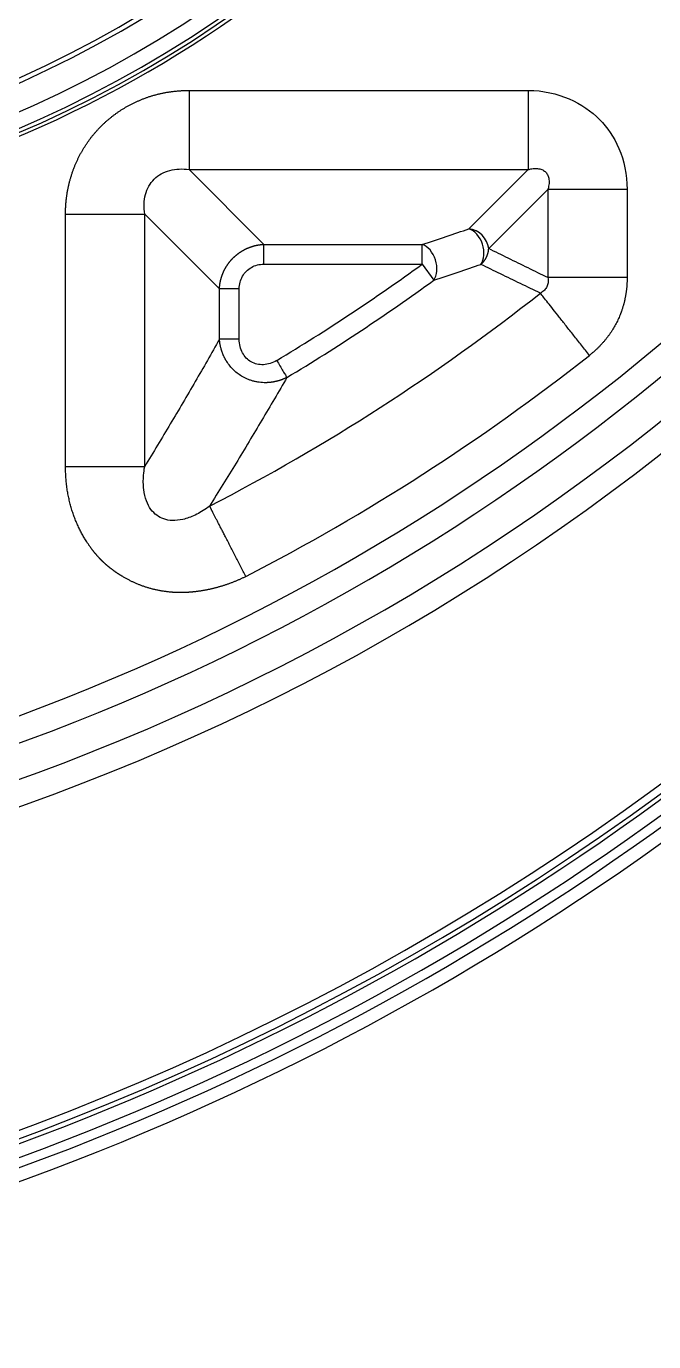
# Model space of a CAD drawing. Header units: millimetres. Extents: x -1286 to 291, y 5350 to 5880.
# Drawn here: x -189.5 to -165.4, y 5578.5 to 5629 of the extents above; entities that cross this region are included whole.
import ezdxf

# ---------------------------------------------------------------- set-up
doc = ezdxf.new("R2010")
doc.units = ezdxf.units.MM
doc.layers.add('粗实线层', color=7, linetype='Continuous', lineweight=35)

msp = doc.modelspace()

# ---------------------------------------------------------------- linework, layer by layer
at = {"layer": '粗实线层', "lineweight": 25}
for p, q in [((-183.202, 5626.563), (-170.179, 5626.563)), ((-170.179, 5626.563), (-170.179, 5623.522)), ((-180.329, 5620.649), (-183.202, 5623.522)), ((-183.202, 5623.522), (-170.179, 5623.522)), ((-172.456, 5621.246), (-170.179, 5623.522)), ((-171.696, 5620.485), (-169.419, 5622.762)), ((-166.378, 5622.762), (-169.419, 5622.762)), ((-169.419, 5622.762), (-169.419, 5619.371)), ((-166.378, 5622.762), (-166.378, 5619.371)), ((-187.953, 5612.116), (-187.953, 5621.812)), ((-182.039, 5618.939), (-184.912, 5621.812)), ((-184.912, 5612.116), (-184.912, 5621.812)), ((-180.329, 5620.649), (-174.252, 5620.649)), ((-174.252, 5619.889), (-174.252, 5620.649)), ((-180.329, 5619.889), (-174.252, 5619.889)), ((-174.252, 5619.889), (-173.804, 5619.275)), ((-182.039, 5617.004), (-182.039, 5618.939)), ((-181.279, 5617.004), (-181.279, 5618.939)), ((-181.279, 5617.004), (-182.039, 5617.004))]:
    msp.add_line(p, q, dxfattribs=at)
for centre, radius, start, end in [((-218.672, 5680.9), 83.513, 272.75328, 357.24672), ((-218.672, 5680.9), 84.503, 272.75328, 357.24672), ((-207.617, 5666.83), 45.53, 270, 0), ((-207.617, 5666.83), 43.61, 270, 0), ((-207.617, 5666.83), 44.801, 270, 0), ((-207.617, 5666.83), 43.788, 270, 0), ((-207.617, 5666.83), 45.381, 270, 0), ((-224.702, 5680.9), 102.402, 208.57791, 345.69153), ((-224.702, 5680.9), 101.899, 208.57791, 345.69153), ((-224.702, 5680.9), 101.532, 208.69087, 345.63866), ((-224.702, 5680.9), 101.03, 208.69087, 345.63866), ((-207.617, 5666.83), 45.675, 291.7141, 344.2755), ((-224.702, 5680.9), 100.859, 274.28586, 326.76736), ((-224.702, 5680.9), 100.558, 274.29872, 326.65489), ((-218.672, 5680.9), 85.826, 271.131, 319.90658), ((-218.672, 5680.9), 86.816, 271.131, 320.4543), ((-218.672, 5680.9), 75.468, 300.96749, 306.05745), ((-218.672, 5680.9), 76.229, 300.96748, 306.05745), ((-218.672, 5680.9), 79.102, 297.27917, 308.24272), ((-218.672, 5680.9), 82.142, 297.27919, 308.24272)]:
    msp.add_arc(centre, radius, start, end, dxfattribs=at)
for centre, major_axis, ratio, start_param, end_param in [((-172.456, 5620.485), (-0.258, 0.762), 0.681601, 3.602692, 5.822086), ((-172.456, 5620.485), (-0.569, 0.569), 0.89907, 3.980088, 5.44469), ((-174.252, 5619.889), (0.249, -0.765), 0.668486, 0.453099, 2.688494)]:
    msp.add_ellipse(centre, major_axis=major_axis, ratio=ratio, start_param=start_param, end_param=end_param, dxfattribs=at)
for points, degree, knots in [([(-187.953, 5621.812), (-187.953, 5622.309), (-187.858, 5622.786), (-187.766, 5623.251), (-187.587, 5623.686), (-187.41, 5624.111), (-187.155, 5624.494), (-186.903, 5624.871), (-186.26, 5625.514), (-185.881, 5625.767), (-185.5, 5626.021), (-185.073, 5626.198), (-184.641, 5626.377), (-184.174, 5626.469), (-183.698, 5626.563), (-183.202, 5626.563)], 2, [0, 0, 0, 0.125, 0.125, 0.25, 0.25, 0.375, 0.375, 0.5, 0.625, 0.625, 0.75, 0.75, 0.875, 0.875, 1, 1, 1]), ([(-183.202, 5626.563), (-183.202, 5626.397), (-183.202, 5626.231), (-183.202, 5625.903), (-183.202, 5625.741), (-183.202, 5625.425), (-183.202, 5625.27), (-183.202, 5624.973), (-183.202, 5624.831), (-183.202, 5624.56), (-183.202, 5624.433), (-183.202, 5624.195), (-183.202, 5624.086), (-183.202, 5623.887), (-183.202, 5623.798), (-183.202, 5623.643), (-183.202, 5623.576), (-183.202, 5623.522)], 3, [0, 0, 0, 0, 0.125, 0.125, 0.25, 0.25, 0.375, 0.375, 0.5, 0.5, 0.625, 0.625, 0.75, 0.75, 0.875, 0.875, 1, 1, 1, 1]), ([(-170.179, 5626.563), (-169.018, 5626.563), (-168.052, 5626.069), (-167.136, 5625.134), (-166.896, 5624.799), (-166.494, 5623.862), (-166.378, 5623.336), (-166.378, 5622.762)], 3, [0, 0, 0, 0, 0.5, 0.5, 0.75, 0.75, 1, 1, 1, 1]), ([(-184.912, 5621.812), (-184.931, 5621.942), (-184.939, 5622.071), (-184.929, 5622.322), (-184.911, 5622.443), (-184.85, 5622.675), (-184.807, 5622.784), (-184.695, 5622.985), (-184.626, 5623.076), (-184.466, 5623.236), (-184.374, 5623.305), (-184.174, 5623.417), (-184.064, 5623.461), (-183.833, 5623.522), (-183.711, 5623.539), (-183.461, 5623.549), (-183.332, 5623.541), (-183.202, 5623.522)], 3, [0, 0, 0, 0, 0.125, 0.125, 0.25, 0.25, 0.375, 0.375, 0.5, 0.5, 0.625, 0.625, 0.75, 0.75, 0.875, 0.875, 1, 1, 1, 1]), ([(-170.179, 5623.522), (-170.133, 5623.535), (-170.009, 5623.563), (-169.827, 5623.571), (-169.653, 5623.531), (-169.524, 5623.451), (-169.434, 5623.337), (-169.38, 5623.185), (-169.37, 5622.991), (-169.397, 5622.842), (-169.419, 5622.762)], 3, [0, 0, 0, 0, 0.0844, 0.230054, 0.361268, 0.481722, 0.597554, 0.718699, 0.854616, 1, 1, 1, 1]), ([(-182.039, 5618.939), (-182.039, 5618.946), (-182.038, 5618.959), (-182.037, 5618.979), (-182.035, 5618.999), (-182.034, 5619.02), (-182.032, 5619.04), (-182.03, 5619.06), (-182.027, 5619.08), (-182.025, 5619.1), (-182.022, 5619.12), (-182.019, 5619.14), (-182.016, 5619.16), (-182.012, 5619.179), (-182.008, 5619.199), (-182.004, 5619.219), (-182, 5619.239), (-181.996, 5619.258), (-181.991, 5619.278), (-181.986, 5619.298), (-181.981, 5619.317), (-181.976, 5619.337), (-181.971, 5619.356), (-181.965, 5619.375), (-181.959, 5619.394), (-181.953, 5619.414), (-181.947, 5619.433), (-181.94, 5619.452), (-181.933, 5619.471), (-181.926, 5619.489), (-181.919, 5619.508), (-181.912, 5619.527), (-181.904, 5619.546), (-181.896, 5619.564), (-181.888, 5619.582), (-181.88, 5619.601), (-181.872, 5619.619), (-181.863, 5619.637), (-181.854, 5619.655), (-181.845, 5619.673), (-181.836, 5619.691), (-181.827, 5619.709), (-181.817, 5619.726), (-181.807, 5619.744), (-181.797, 5619.761), (-181.787, 5619.779), (-181.776, 5619.796), (-181.766, 5619.813), (-181.755, 5619.83), (-181.744, 5619.847), (-181.733, 5619.863), (-181.722, 5619.88), (-181.71, 5619.896), (-181.698, 5619.913), (-181.686, 5619.929), (-181.674, 5619.945), (-181.662, 5619.961), (-181.65, 5619.976), (-181.637, 5619.992), (-181.624, 5620.008), (-181.611, 5620.023), (-181.598, 5620.038), (-181.585, 5620.053), (-181.571, 5620.068), (-181.558, 5620.083), (-181.544, 5620.097), (-181.53, 5620.112), (-181.516, 5620.126), (-181.502, 5620.14), (-181.487, 5620.154), (-181.473, 5620.168), (-181.458, 5620.181), (-181.443, 5620.195), (-181.428, 5620.208), (-181.413, 5620.221), (-181.398, 5620.234), (-181.382, 5620.247), (-181.366, 5620.26), (-181.351, 5620.272), (-181.335, 5620.284), (-181.319, 5620.296), (-181.303, 5620.308), (-181.286, 5620.32), (-181.27, 5620.332), (-181.253, 5620.343), (-181.237, 5620.354), (-181.22, 5620.365), (-181.203, 5620.376), (-181.186, 5620.387), (-181.169, 5620.397), (-181.151, 5620.407), (-181.134, 5620.417), (-181.116, 5620.427), (-181.099, 5620.437), (-181.081, 5620.446), (-181.063, 5620.455), (-181.045, 5620.464), (-181.027, 5620.473), (-181.009, 5620.482), (-180.991, 5620.49), (-180.972, 5620.499), (-180.954, 5620.507), (-180.936, 5620.514), (-180.917, 5620.522), (-180.898, 5620.529), (-180.879, 5620.537), (-180.861, 5620.544), (-180.842, 5620.55), (-180.823, 5620.557), (-180.804, 5620.563), (-180.784, 5620.569), (-180.765, 5620.575), (-180.746, 5620.581), (-180.726, 5620.586), (-180.707, 5620.592), (-180.687, 5620.597), (-180.668, 5620.602), (-180.648, 5620.606), (-180.629, 5620.61), (-180.609, 5620.615), (-180.589, 5620.619), (-180.569, 5620.622), (-180.549, 5620.626), (-180.53, 5620.629), (-180.51, 5620.632), (-180.49, 5620.635), (-180.47, 5620.638), (-180.45, 5620.64), (-180.429, 5620.642), (-180.409, 5620.644), (-180.389, 5620.646), (-180.369, 5620.647), (-180.349, 5620.648), (-180.335, 5620.649), (-180.329, 5620.649)], 3, [0, 0, 0, 0, 0.007653, 0.015303, 0.022949, 0.030592, 0.038232, 0.045867, 0.0535, 0.061129, 0.068756, 0.076379, 0.083998, 0.091615, 0.099229, 0.10684, 0.114448, 0.122053, 0.129655, 0.137255, 0.144852, 0.152446, 0.160038, 0.167627, 0.175214, 0.182799, 0.190381, 0.197961, 0.205538, 0.213114, 0.220687, 0.228258, 0.235827, 0.243395, 0.25096, 0.258524, 0.266086, 0.273646, 0.281204, 0.288761, 0.296316, 0.30387, 0.311422, 0.318973, 0.326523, 0.334071, 0.341619, 0.349165, 0.35671, 0.364253, 0.371796, 0.379338, 0.386879, 0.394419, 0.401959, 0.409498, 0.417036, 0.424573, 0.43211, 0.439647, 0.447183, 0.454719, 0.462254, 0.469789, 0.477324, 0.484859, 0.492394, 0.499929, 0.507464, 0.514999, 0.522534, 0.530069, 0.537604, 0.54514, 0.552676, 0.560213, 0.56775, 0.575288, 0.582826, 0.590365, 0.597904, 0.605445, 0.612986, 0.620528, 0.628071, 0.635615, 0.64316, 0.650706, 0.658254, 0.665802, 0.673352, 0.680903, 0.688456, 0.69601, 0.703565, 0.711122, 0.718681, 0.726242, 0.733804, 0.741368, 0.748933, 0.756501, 0.76407, 0.771642, 0.779216, 0.786792, 0.79437, 0.80195, 0.809532, 0.817117, 0.824704, 0.832294, 0.839886, 0.847481, 0.855078, 0.862678, 0.870281, 0.877887, 0.885495, 0.893106, 0.900721, 0.908338, 0.915958, 0.923582, 0.931208, 0.938838, 0.946471, 0.954108, 0.961748, 0.969391, 0.977038, 0.984688, 0.992342, 1, 1, 1, 1]), ([(-171.994, 5619.882), (-171.991, 5619.885), (-171.984, 5619.89), (-171.974, 5619.899), (-171.965, 5619.908), (-171.955, 5619.917), (-171.946, 5619.926), (-171.936, 5619.936), (-171.927, 5619.945), (-171.918, 5619.955), (-171.91, 5619.964), (-171.901, 5619.974), (-171.893, 5619.984), (-171.884, 5619.994), (-171.876, 5620.004), (-171.868, 5620.015), (-171.861, 5620.025), (-171.853, 5620.036), (-171.845, 5620.046), (-171.838, 5620.057), (-171.831, 5620.068), (-171.824, 5620.079), (-171.817, 5620.09), (-171.811, 5620.101), (-171.804, 5620.113), (-171.798, 5620.124), (-171.792, 5620.136), (-171.786, 5620.147), (-171.78, 5620.159), (-171.774, 5620.171), (-171.769, 5620.182), (-171.764, 5620.194), (-171.759, 5620.206), (-171.754, 5620.218), (-171.749, 5620.23), (-171.745, 5620.243), (-171.74, 5620.255), (-171.736, 5620.267), (-171.732, 5620.28), (-171.729, 5620.292), (-171.725, 5620.305), (-171.722, 5620.317), (-171.719, 5620.33), (-171.716, 5620.343), (-171.713, 5620.355), (-171.71, 5620.368), (-171.708, 5620.381), (-171.706, 5620.394), (-171.704, 5620.407), (-171.702, 5620.42), (-171.7, 5620.433), (-171.699, 5620.446), (-171.697, 5620.459), (-171.696, 5620.472), (-171.696, 5620.481), (-171.696, 5620.485)], 3, [0, 0, 0, 0, 0.019174, 0.038313, 0.05742, 0.076495, 0.095539, 0.114553, 0.13354, 0.1525, 0.171434, 0.190344, 0.209231, 0.228096, 0.246941, 0.265767, 0.284575, 0.303367, 0.322144, 0.340908, 0.359659, 0.3784, 0.397131, 0.415855, 0.434572, 0.453284, 0.471992, 0.490698, 0.509403, 0.528108, 0.546816, 0.565527, 0.584243, 0.602965, 0.621695, 0.640433, 0.659182, 0.677943, 0.696718, 0.715507, 0.734311, 0.753134, 0.771975, 0.790835, 0.809718, 0.828623, 0.847552, 0.866506, 0.885487, 0.904496, 0.923534, 0.942602, 0.961701, 0.980834, 1, 1, 1, 1]), ([(-169.419, 5619.371), (-169.409, 5619.316), (-169.402, 5619.206), (-169.437, 5619.053), (-169.518, 5618.916), (-169.616, 5618.827), (-169.688, 5618.785), (-169.709, 5618.774)], 3, [0, 0, 0, 0, 0.219335, 0.447239, 0.669367, 0.906066, 1, 1, 1, 1]), ([(-166.378, 5619.371), (-166.378, 5618.923), (-166.473, 5618.502), (-166.566, 5618.085), (-166.935, 5617.327), (-167.475, 5616.663), (-167.826, 5616.386)], 2, [0, 0, 0, 0.25, 0.25, 0.5, 0.75, 1, 1, 1]), ([(-181.279, 5618.939), (-181.362, 5618.939), (-181.445, 5618.939), (-181.603, 5618.939), (-181.678, 5618.939), (-181.813, 5618.939), (-181.873, 5618.939), (-181.973, 5618.939), (-182.012, 5618.939), (-182.039, 5618.939)], 3, [0, 0, 0, 0, 0.25, 0.25, 0.5, 0.5, 0.75, 0.75, 1, 1, 1, 1]), ([(-167.826, 5616.386), (-167.929, 5616.516), (-168.032, 5616.646), (-168.235, 5616.904), (-168.335, 5617.031), (-168.531, 5617.28), (-168.627, 5617.401), (-168.81, 5617.634), (-168.899, 5617.746), (-169.066, 5617.959), (-169.145, 5618.059), (-169.292, 5618.245), (-169.36, 5618.331), (-169.483, 5618.487), (-169.538, 5618.557), (-169.634, 5618.679), (-169.675, 5618.731), (-169.709, 5618.774)], 3, [0, 0, 0, 0, 0.125, 0.125, 0.25, 0.25, 0.375, 0.375, 0.5, 0.5, 0.625, 0.625, 0.75, 0.75, 0.875, 0.875, 1, 1, 1, 1]), ([(-179.449, 5615.537), (-179.454, 5615.534), (-179.466, 5615.528), (-179.484, 5615.519), (-179.502, 5615.511), (-179.519, 5615.503), (-179.537, 5615.495), (-179.555, 5615.487), (-179.573, 5615.479), (-179.591, 5615.472), (-179.608, 5615.465), (-179.626, 5615.458), (-179.644, 5615.451), (-179.662, 5615.445), (-179.68, 5615.438), (-179.697, 5615.432), (-179.715, 5615.426), (-179.733, 5615.421), (-179.75, 5615.415), (-179.768, 5615.41), (-179.785, 5615.405), (-179.803, 5615.4), (-179.82, 5615.396), (-179.838, 5615.391), (-179.855, 5615.387), (-179.872, 5615.383), (-179.889, 5615.379), (-179.906, 5615.375), (-179.923, 5615.372), (-179.94, 5615.368), (-179.957, 5615.365), (-179.973, 5615.362), (-179.99, 5615.359), (-180.006, 5615.357), (-180.023, 5615.354), (-180.039, 5615.352), (-180.055, 5615.35), (-180.071, 5615.348), (-180.087, 5615.346), (-180.103, 5615.345), (-180.118, 5615.343), (-180.134, 5615.342), (-180.149, 5615.34), (-180.164, 5615.339), (-180.179, 5615.338), (-180.194, 5615.338), (-180.209, 5615.337), (-180.223, 5615.336), (-180.238, 5615.336), (-180.252, 5615.336), (-180.266, 5615.336), (-180.28, 5615.335), (-180.294, 5615.336), (-180.307, 5615.336), (-180.358, 5615.337), (-180.447, 5615.342), (-180.571, 5615.358), (-180.694, 5615.383), (-180.813, 5615.416), (-180.929, 5615.457), (-181.039, 5615.505), (-181.172, 5615.575), (-181.324, 5615.673), (-181.488, 5615.811), (-181.637, 5615.971), (-181.729, 5616.098), (-181.778, 5616.178), (-181.794, 5616.204), (-181.81, 5616.232), (-181.825, 5616.26), (-181.841, 5616.289), (-181.856, 5616.32), (-181.871, 5616.351), (-181.885, 5616.383), (-181.9, 5616.416), (-181.913, 5616.45), (-181.927, 5616.485), (-181.94, 5616.521), (-181.952, 5616.557), (-181.964, 5616.594), (-181.975, 5616.633), (-181.985, 5616.671), (-181.995, 5616.711), (-182.004, 5616.751), (-182.012, 5616.792), (-182.019, 5616.833), (-182.026, 5616.875), (-182.031, 5616.917), (-182.036, 5616.96), (-182.038, 5616.989), (-182.039, 5617.004)], 3, [0, 0, 0, 0, 0.005666, 0.011313, 0.016938, 0.022542, 0.028124, 0.033684, 0.039219, 0.044731, 0.050217, 0.055678, 0.061112, 0.066519, 0.071899, 0.07725, 0.082572, 0.087864, 0.093126, 0.098356, 0.103555, 0.108722, 0.113855, 0.118954, 0.12402, 0.12905, 0.134044, 0.139003, 0.143925, 0.148809, 0.153655, 0.158463, 0.163231, 0.16796, 0.172649, 0.177297, 0.181904, 0.186469, 0.190992, 0.195472, 0.199909, 0.204302, 0.208651, 0.212955, 0.217214, 0.221427, 0.225595, 0.229716, 0.233791, 0.237818, 0.241798, 0.24573, 0.249614, 0.253449, 0.257235, 0.292903, 0.328364, 0.363543, 0.398367, 0.432765, 0.466674, 0.500034, 0.558662, 0.618881, 0.680341, 0.74265, 0.751132, 0.759846, 0.768789, 0.777955, 0.787341, 0.796941, 0.806753, 0.816769, 0.826985, 0.837396, 0.847996, 0.858778, 0.869737, 0.880866, 0.892158, 0.903608, 0.915208, 0.92695, 0.938829, 0.950835, 0.962964, 0.975205, 0.987553, 1, 1, 1, 1]), ([(-179.84, 5616.189), (-179.797, 5616.118), (-179.754, 5616.046), (-179.673, 5615.911), (-179.634, 5615.846), (-179.565, 5615.73), (-179.534, 5615.679), (-179.483, 5615.594), (-179.462, 5615.56), (-179.449, 5615.537)], 3, [0, 0, 0, 0, 0.25, 0.25, 0.5, 0.5, 0.75, 0.75, 1, 1, 1, 1]), ([(-187.953, 5612.116), (-187.787, 5612.116), (-187.621, 5612.116), (-187.293, 5612.116), (-187.131, 5612.116), (-186.814, 5612.116), (-186.66, 5612.116), (-186.363, 5612.116), (-186.221, 5612.116), (-185.95, 5612.116), (-185.822, 5612.116), (-185.585, 5612.116), (-185.475, 5612.116), (-185.277, 5612.116), (-185.188, 5612.116), (-185.032, 5612.116), (-184.966, 5612.116), (-184.912, 5612.116)], 3, [0, 0, 0, 0, 0.125, 0.125, 0.25, 0.25, 0.375, 0.375, 0.5, 0.5, 0.625, 0.625, 0.75, 0.75, 0.875, 0.875, 1, 1, 1, 1]), ([(-181.024, 5607.893), (-181.344, 5607.728), (-181.704, 5607.602), (-182.045, 5607.481), (-182.404, 5607.402), (-182.748, 5607.326), (-183.083, 5607.294), (-183.411, 5607.262), (-183.702, 5607.275), (-184.27, 5607.301), (-184.799, 5607.462), (-185.317, 5607.619), (-185.777, 5607.9), (-186.012, 5608.043), (-186.206, 5608.193), (-186.413, 5608.352), (-186.591, 5608.532), (-186.777, 5608.721), (-186.944, 5608.945), (-187.116, 5609.174), (-187.277, 5609.455), (-187.606, 5610.027), (-187.778, 5610.697), (-187.953, 5611.378), (-187.953, 5612.116)], 2, [0, 0, 0, 0.0625, 0.0625, 0.125, 0.125, 0.1875, 0.1875, 0.25, 0.25, 0.375, 0.375, 0.5, 0.5, 0.5625, 0.5625, 0.625, 0.625, 0.6875, 0.6875, 0.75, 0.75, 0.875, 0.875, 1, 1, 1]), ([(-182.418, 5610.596), (-182.437, 5610.581), (-182.619, 5610.447), (-182.961, 5610.239), (-183.43, 5610.068), (-183.839, 5610.024), (-184.18, 5610.084), (-184.459, 5610.23), (-184.689, 5610.462), (-184.865, 5610.795), (-184.967, 5611.241), (-184.971, 5611.699), (-184.932, 5612.003), (-184.912, 5612.116)], 3, [0, 0, 0, 0, 0.014606, 0.138686, 0.251305, 0.35161, 0.440932, 0.524178, 0.609616, 0.704324, 0.811148, 0.930253, 1, 1, 1, 1])]:
    msp.add_open_spline(points, degree=degree, knots=knots, dxfattribs=at)
for points, weights in [([(-187.953, 5621.812), (-186.532, 5621.812), (-185.375, 5621.812), (-184.912, 5621.812)], [1.10246777921, 0.965845437987, 0.965844073611, 1.10246368608]), ([(-180.329, 5619.889), (-180.329, 5620.244), (-180.329, 5620.534), (-180.329, 5620.649)], [1.10245159129, 0.965843340653, 0.965849469846, 1.10246997887]), ([(-166.378, 5619.371), (-167.799, 5619.371), (-168.956, 5619.371), (-169.419, 5619.371)], [1.10246782529, 0.965844894314, 0.965844058242, 1.10246531707]), ([(-181.024, 5607.893), (-181.675, 5609.156), (-182.206, 5610.184), (-182.418, 5610.596)], [1.10246951521, 0.965845939516, 0.965843494973, 1.10246218158])]:
    msp.add_rational_spline(points, weights, degree=3, dxfattribs=at)
for points in [[(-174.252, 5620.649), (-173.933, 5620.753), (-173.316, 5620.956), (-172.737, 5621.151), (-172.456, 5621.246)], [(-169.419, 5619.371), (-169.675, 5619.495), (-170.185, 5619.743), (-170.944, 5620.115), (-171.446, 5620.362), (-171.696, 5620.485)], [(-181.279, 5618.939), (-181.279, 5619.027), (-181.257, 5619.196), (-181.163, 5619.429), (-181.014, 5619.624), (-180.818, 5619.774), (-180.585, 5619.868), (-180.417, 5619.889), (-180.329, 5619.889)], [(-173.804, 5619.275), (-173.483, 5619.38), (-172.861, 5619.587), (-172.277, 5619.785), (-171.994, 5619.882)], [(-169.709, 5618.774), (-169.966, 5618.897), (-170.478, 5619.144), (-171.24, 5619.513), (-171.743, 5619.759), (-171.994, 5619.882)], [(-182.039, 5617.004), (-182.345, 5616.463), (-182.966, 5615.379), (-183.923, 5613.752), (-184.579, 5612.662), (-184.912, 5612.116)], [(-179.84, 5616.189), (-179.924, 5616.138), (-180.094, 5616.062), (-180.354, 5616.016), (-180.602, 5616.039), (-180.825, 5616.126), (-181.015, 5616.273), (-181.162, 5616.473), (-181.257, 5616.721), (-181.279, 5616.905), (-181.279, 5617.004)], [(-179.449, 5615.537), (-179.765, 5614.99), (-180.408, 5613.894), (-181.397, 5612.248), (-182.074, 5611.147), (-182.418, 5610.596)]]:
    msp.add_open_spline(points, degree=3, dxfattribs=at)

doc.saveas('drawing.dxf')
